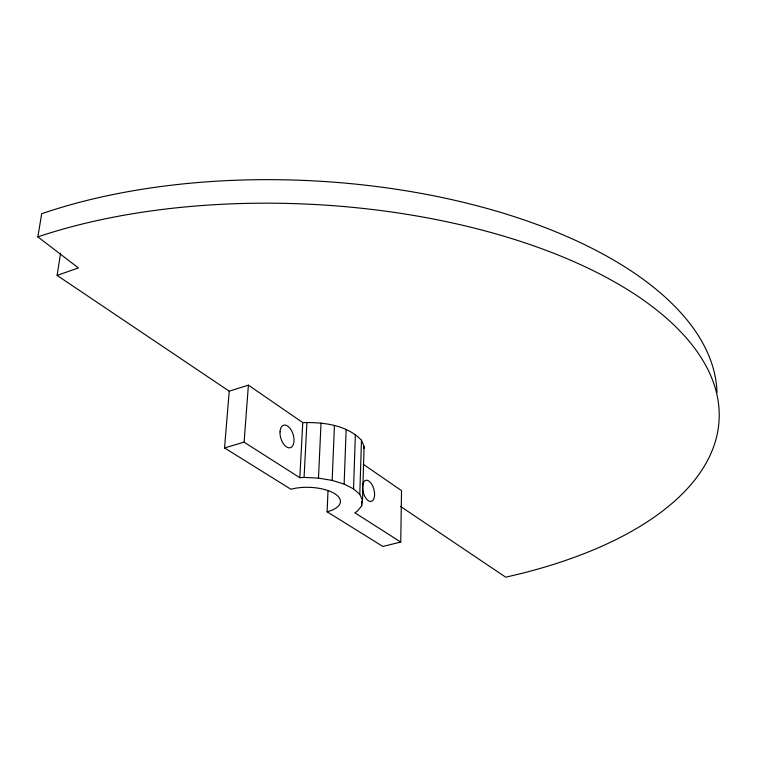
<?xml version="1.0" encoding="UTF-8"?>
<svg xmlns="http://www.w3.org/2000/svg" width="757" height="757" viewBox="0 0 757 757"><rect width="100%" height="100%" fill="white"/><g stroke="black" fill="none" stroke-linecap="round" stroke-linejoin="round"><path stroke-width="1.14" d="M328.018 490.517L327.1 511.779L382.815 546.45L400.737 542.05L401.532 490.64L363.265 464.278M400.737 542.05L354.844 512.792L357.143 511.401L361.562 506.045L362.499 500.245L359.793 494.378L361.468 440.262C346.678 424.696 323.163 422.122 302.772 422.605L248.391 385.143L229.22 391.189L57.106 275.416L60.569 253.207M361.562 506.045L361.704 501.399M362.499 500.245L364.098 446.45L361.468 440.262M359.793 494.378L353.547 488.861L355.364 434.423M353.547 488.861L344.132 484.073L346.148 429.38M344.132 484.073L332.162 480.402L334.433 425.491M332.162 480.402L318.479 478.121L321.034 423.068M229.22 391.189L224.536 447.936L244.095 442.164L299.829 477.705L304.077 477.421L306.935 422.311M299.829 477.705L302.772 422.605M244.095 442.164L248.391 385.143M363.795 448.485L364.098 446.45M57.106 275.416L78.416 267.94L37.85 236.865L41.701 213.729A416.218 198.599 2.9 0 1 478.812 206.235A416.218 198.599 2.9 0 1 716.993 392.381M304.077 477.421L318.479 478.121M224.536 447.936L290.915 489.259A31.226 13.115 2.2 0 1 334.66 493.649A31.226 13.115 2.2 0 1 327.1 511.779M400.5 506.414L505.761 577.212L523.891 572.85A419.529 195.24 2.8 0 0 641.236 298.58A419.529 195.24 2.8 0 0 37.85 236.865M280.024 431.868A11.724 6.434 73.5 0 0 290.007 447.775A11.724 6.434 73.5 0 0 290.991 429.702A11.724 6.434 73.5 0 0 280.024 431.868M362.821 484.489A10.882 5.536 75.4 0 0 369.899 501.399A10.882 5.536 75.4 0 0 372.983 486.656A10.882 5.536 75.4 0 0 362.821 484.489"/></g></svg>
